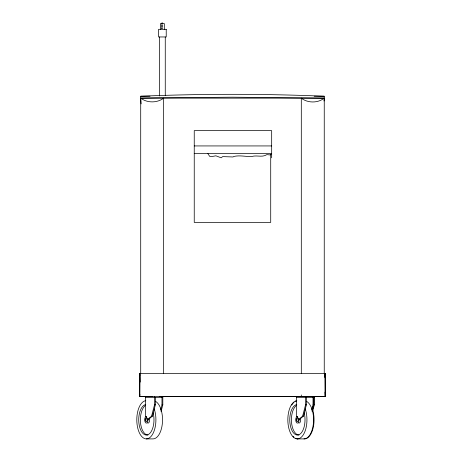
<?xml version="1.0" encoding="UTF-8"?>
<svg xmlns="http://www.w3.org/2000/svg" width="462" height="462" viewBox="0 0 462 462"><rect width="100%" height="100%" fill="white"/><g stroke="black" fill="none" stroke-linecap="round" stroke-linejoin="round"><path stroke-width="0.69" d="M161.515 24.752L161.469 27.131M162.474 24.763L162.428 27.16M324.913 377.038L325.034 373.452L325.202 396.396L325.202 373.44L139.755 373.452L139.755 396.396L139.922 373.452L140.217 382.057M325.023 392.094L325.202 396.396L139.755 396.396L139.842 394.242M325.023 377.754L325.202 373.452M324.029 101.016L324.249 98.14L232.478 97.187L156 97.852L140.708 98.14L141.153 103.892M140.708 396.396L145.542 396.396L145.524 416.47A3.309 1.657 90 0 1 147.182 419.779L151.571 416.17L154.527 404.822L154.527 396.396M146.57 416.499L146.356 416.47A3.309 1.657 90 0 0 144.698 419.779A3.309 1.657 90 0 0 146.356 423.094A3.309 1.657 90 0 0 148.013 419.779L152.396 416.17L155.353 404.822L155.353 397.349M160.585 410.164L161.977 404.822L161.977 397.349M161.065 411.498L162.809 404.822L162.809 396.396L159.24 396.396M296.564 396.396L296.564 416.47A3.309 1.657 90 0 1 298.221 419.779L302.61 416.17L305.567 404.822L305.567 396.396M297.609 416.499L297.395 416.47A3.309 1.657 -90 0 0 295.738 419.779A3.309 1.657 -90 0 0 297.395 423.094A3.309 1.657 -90 0 0 299.047 419.779L303.436 416.17L306.393 404.822L306.393 397.349M311.625 410.164L313.017 404.822L313.017 397.349M312.63 408.16L313.149 406.156M312.104 411.498L313.842 404.822L313.842 396.396M312.583 411.498L314.327 404.822L314.327 396.396M161.7 27.916C160.655 28.915 163.144 29.014 162.179 27.934M141.597 396.396L140.275 396.396M140.708 373.452L140.708 96.229C201.854 93.694 263.103 93.694 324.249 96.229L324.249 373.452M143.232 396.396L147.447 396.396M317.51 396.396L321.096 396.384M143.948 396.396L152.581 396.396M304.545 396.396L308.05 396.396M318.82 396.39L321.725 396.396M303.898 396.396L306.733 396.39L306.422 396.39M162.22 396.384L163.652 396.396M319.415 396.396L325.202 396.396L308.576 396.39M161.908 23.579L160.487 23.579L160.487 29.314M162.399 23.579L164.31 23.579L164.31 29.314M140.708 96.229L150.063 96.229M314.172 96.229L324.249 96.229M194.242 145.934L271.673 145.934M194.242 153.58L271.673 153.58L270.154 154.937L266.863 154.626C262.11 157.756 256.728 154.886 251.68 156.537C245.674 156.745 239.784 155.053 233.772 156.474L233.021 156.965L222.678 156.601L221.177 157.802L215.875 155.821L212.035 156.52L209.69 156.381L207.865 153.621M139.755 396.396L145.755 396.396M162.093 396.384L304.649 396.39M145.524 397.349L162.809 397.349M296.564 397.349L314.327 397.349M154.527 404.822L155.353 404.822M161.977 404.822L162.809 404.822M305.567 404.822L306.393 404.822M313.017 404.822L314.327 404.822M151.571 416.17L152.396 416.17M302.61 416.17L303.436 416.17M147.182 419.779L148.013 419.779M298.221 419.779L299.047 419.779L299.035 419.346M146.292 438.9L152.916 438.9A19.121 9.558 -90 0 0 162.445 422.395A19.121 9.558 -90 0 0 155.509 401.345M297.332 438.9L304.435 438.9A19.121 9.558 -90 0 0 312.809 410.325M145.825 396.39L146.136 396.39M162.659 23.239C161.827 22.829 161.504 24.347 162.197 23.117C163.207 23.77 162.878 23.545 161.896 23.117C161.336 23.77 161.81 24.446 161.683 23.239C162.595 22.505 162.514 24.711 162.433 23.337M139.755 373.452L139.842 375.606M313.496 397.349L313.496 404.822M301.305 373.452L301.305 98.14C307.646 103.222 317.908 103.251 324.249 98.14L140.708 98.14C147.112 103.124 157.247 103.124 163.652 98.14L163.652 373.452M301.305 394.946L301.305 396.396M271.673 157.808L271.673 130.642L194.242 130.642L194.242 222.401L270.715 222.401L270.715 154.291M165.263 36.96L165.263 95.264M159.534 36.96L159.534 95.98M154.221 408.916A19.121 9.558 -90 0 1 150.271 437.219A19.121 9.558 -90 0 1 137.07 424.335A19.121 9.558 -90 0 1 145.796 400.693M153.147 412.814A15.263 7.629 90 0 1 148.92 434.153A15.263 7.629 90 0 1 138.895 422.99A15.263 7.629 90 0 1 145.738 404.568M147.961 435.042A15.263 7.629 -90 0 1 140.471 422.17A15.263 7.629 -90 0 1 145.605 405.295M149.445 418.127A3.309 1.657 -90 0 1 149.324 421.794A3.309 1.657 -90 0 1 147.58 422.978M147.228 419.017A1.912 0.959 90 0 1 146.333 421.691A1.912 0.959 90 0 1 145.501 418.93A1.912 0.959 90 0 1 147.101 418.589M297.811 438.9A19.121 9.558 -90 0 1 295.339 438.219M293.93 437.196A19.121 9.558 -90 0 1 293.041 436.278M291.776 405.058A19.121 9.558 -90 0 1 294.04 402.269M295.461 401.282A19.121 9.558 -90 0 1 296.685 400.808M305.261 408.916A19.121 9.558 -90 0 1 301.311 437.219A19.121 9.558 -90 0 1 288.109 424.335A19.121 9.558 -90 0 1 296.829 400.693M306.549 401.345A19.121 9.558 -90 0 1 313.484 422.395A19.121 9.558 -90 0 1 303.956 438.9M304.181 412.814A15.263 7.629 90 0 1 299.959 434.153A15.263 7.629 90 0 1 289.934 422.99A15.263 7.629 90 0 1 296.777 404.568M299.001 435.042A15.263 7.629 -90 0 1 291.51 422.17A15.263 7.629 -90 0 1 296.644 405.295M300.647 418.924A3.309 1.657 -90 0 1 298.619 422.978M296.442 419.571A1.912 0.959 -90 0 1 297.251 417.891A1.912 0.959 -90 0 1 298.267 419.017M298.337 419.496A1.912 0.959 -90 0 1 297.54 421.673A1.912 0.959 -90 0 1 296.448 420.068M166.222 29.314L158.576 29.314L158.576 36.96L166.222 36.96L166.222 29.314M145.773 420.137A0.606 0.3 -90 0 0 145.559 419.178A0.606 0.3 -90 0 0 145.253 420.022A0.606 0.3 -90 0 0 145.773 420.137M296.806 420.137A0.606 0.3 -90 0 0 296.598 419.178A0.606 0.3 -90 0 0 296.286 420.022A0.606 0.3 -90 0 0 296.806 420.137"/></g></svg>
